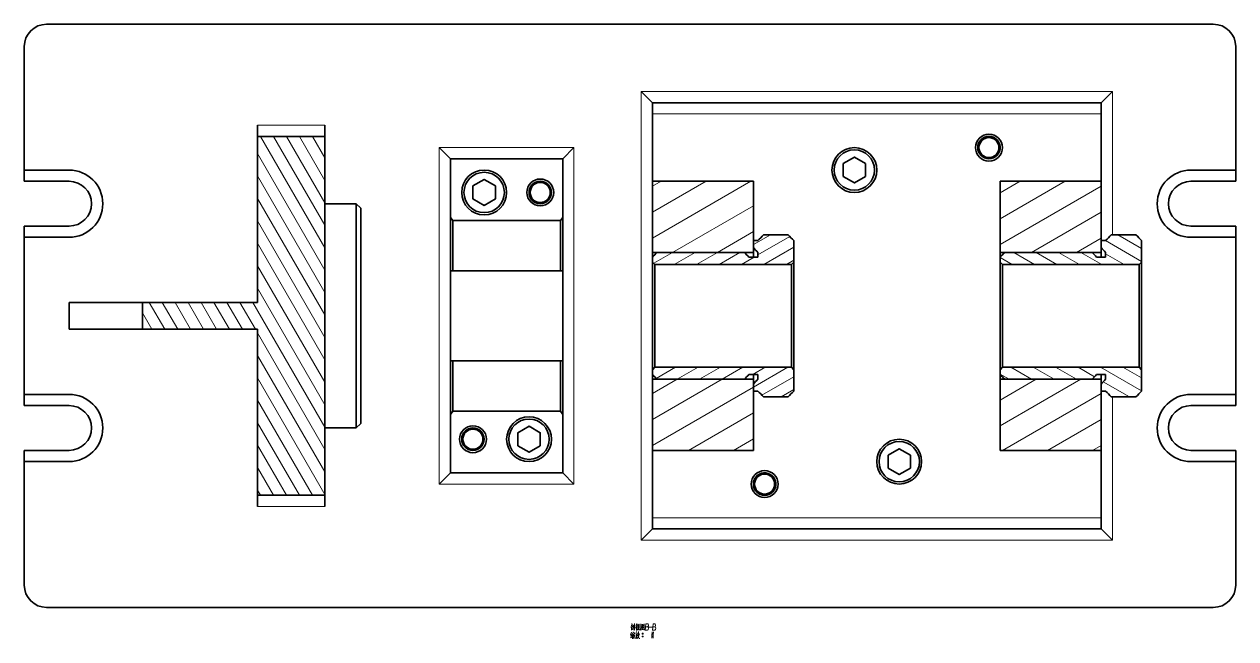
# Model space of a CAD drawing. Extents: x -272 to 1993, y 188 to 626.
# Drawn here: x 1453 to 1993, y 277 to 550 of the extents above; entities that cross this region are included whole.
import ezdxf

# ---------------------------------------------------------------- set-up
doc = ezdxf.new("R2010")
doc.units = 0

msp = doc.modelspace()

# ---------------------------------------------------------------- linework, layer by layer
at = {"color": 7, "lineweight": 35}
for p, q in [((1982.57, 550.5), (1462.57, 550.5)), ((1452.57, 540.5), (1452.57, 485.5)), ((1992.57, 540.5), (1992.57, 485.5)), ((1732.57, 515.5), (1932.57, 515.5)), ((1932.57, 515.5), (1732.57, 515.5)), ((1932.57, 515.5), (1932.57, 454.04)), ((1732.57, 480.5), (1732.57, 510.5)), ((1932.57, 480.5), (1932.57, 510.5)), ((1556.57, 426.5), (1556.57, 500.5)), ((1586.57, 500.5), (1556.57, 500.5)), ((1586.57, 500.5), (1586.57, 340.5)), ((1642.57, 490.5), (1692.57, 490.5)), ((1692.57, 490.5), (1642.57, 490.5)), ((1642.57, 490.5), (1642.57, 464.41)), ((1692.57, 490.5), (1692.57, 350.5)), ((1692.57, 490.5), (1692.57, 464.41)), ((1452.57, 485.5), (1472.57, 485.5)), ((1992.57, 485.5), (1972.57, 485.5)), ((1452.57, 480.5), (1472.57, 480.5)), ((1732.57, 480.5), (1732.57, 448.78)), ((1732.57, 480.5), (1777.57, 480.5)), ((1777.57, 480.5), (1777.57, 448.78)), ((1887.57, 480.5), (1932.57, 480.5)), ((1887.57, 480.5), (1887.57, 448.78)), ((1932.57, 480.5), (1932.57, 448.78)), ((1992.57, 480.5), (1972.57, 480.5)), ((1600.57, 370.5), (1600.57, 470.5)), ((1602.57, 372.5), (1602.57, 468.5)), ((1642.57, 464.41), (1642.57, 440.5)), ((1692.57, 464.41), (1692.57, 440.5)), ((1452.57, 460.5), (1472.57, 460.5)), ((1691.57, 463), (1643.57, 463)), ((1643.57, 463), (1643.57, 440.5)), ((1691.57, 463), (1691.57, 440.5)), ((1992.57, 460.5), (1972.57, 460.5)), ((1452.57, 455.5), (1472.57, 455.5)), ((1452.57, 455.5), (1452.57, 385.5)), ((1992.57, 455.5), (1972.57, 455.5)), ((1992.57, 455.5), (1992.57, 385.5)), ((1777.57, 448.78), (1732.57, 448.78)), ((1773.57, 448.78), (1734.57, 448.78)), ((1932.57, 448.78), (1887.57, 448.78)), ((1928.57, 448.78), (1889.57, 448.78)), ((1732.57, 444.5), (1732.57, 408.03)), ((1733.57, 443.41), (1733.57, 408.51)), ((1777.57, 443.41), (1733.57, 443.41)), ((1794.57, 443.41), (1794.57, 408.51)), ((1795.57, 444.5), (1795.57, 408.03)), ((1887.57, 444.5), (1887.57, 408.03)), ((1888.57, 443.41), (1888.57, 408.51)), ((1932.57, 443.41), (1888.57, 443.41)), ((1949.57, 443.41), (1949.57, 408.51)), ((1950.57, 444.5), (1950.57, 408.03)), ((1642.57, 440.5), (1642.57, 420.5)), ((1691.57, 440.5), (1643.57, 440.5)), ((1692.57, 440.5), (1692.57, 420.5)), ((1505.24, 426.5), (1472.57, 426.5)), ((1505.24, 426.5), (1556.57, 426.5)), ((1642.57, 400.5), (1642.57, 420.5)), ((1692.57, 400.5), (1692.57, 420.5)), ((1505.24, 414.5), (1472.57, 414.5)), ((1505.24, 414.5), (1556.57, 414.5)), ((1556.57, 340.5), (1556.57, 414.5)), ((1642.57, 376.59), (1642.57, 400.5)), ((1691.57, 400.5), (1643.57, 400.5)), ((1643.57, 378), (1643.57, 400.5)), ((1691.57, 378), (1691.57, 400.5)), ((1692.57, 376.59), (1692.57, 400.5)), ((1777.57, 397.59), (1733.57, 397.59)), ((1932.57, 397.59), (1888.57, 397.59)), ((1732.57, 392.22), (1732.57, 360.5)), ((1777.57, 392.22), (1732.57, 392.22)), ((1773.57, 392.22), (1734.57, 392.22)), ((1777.57, 392.22), (1777.57, 360.5)), ((1887.57, 392.22), (1887.57, 360.5)), ((1932.57, 392.22), (1887.57, 392.22)), ((1928.57, 392.22), (1889.57, 392.22)), ((1932.57, 392.22), (1932.57, 360.5)), ((1452.57, 385.5), (1472.57, 385.5)), ((1932.57, 386.96), (1932.57, 325.5)), ((1992.57, 385.5), (1972.57, 385.5)), ((1452.57, 380.5), (1472.57, 380.5)), ((1691.57, 378), (1643.57, 378)), ((1992.57, 380.5), (1972.57, 380.5)), ((1642.57, 350.5), (1642.57, 376.59)), ((1692.57, 350.5), (1692.57, 376.59)), ((1452.57, 360.5), (1472.57, 360.5)), ((1732.57, 360.5), (1732.57, 330.5)), ((1732.57, 360.5), (1777.57, 360.5)), ((1887.57, 360.5), (1932.57, 360.5)), ((1932.57, 360.5), (1932.57, 330.5)), ((1992.57, 360.5), (1972.57, 360.5)), ((1452.57, 355.5), (1472.57, 355.5)), ((1452.57, 355.5), (1452.57, 300.5)), ((1992.57, 355.5), (1972.57, 355.5)), ((1992.57, 355.5), (1992.57, 300.5)), ((1692.57, 350.5), (1642.57, 350.5)), ((1556.57, 340.5), (1586.57, 340.5)), ((1932.57, 325.5), (1732.57, 325.5)), ((1982.57, 290.5), (1462.57, 290.5))]:
    msp.add_line(p, q, dxfattribs=at)
at = {"color": 7, "lineweight": 13}
for p, q in [((1727.57, 520.5), (1727.57, 320.5)), ((1727.57, 520.5), (1937.57, 520.5)), ((1937.57, 520.5), (1937.57, 456.64)), ((1932.57, 510.5), (1732.57, 510.5)), ((1586.57, 505.5), (1556.57, 505.5)), ((1586.57, 450.89), (1557.93, 500.5)), ((1586.57, 460.89), (1563.7, 500.5)), ((1586.57, 470.89), (1569.48, 500.5)), ((1586.57, 480.89), (1575.25, 500.5)), ((1586.57, 440.89), (1556.57, 492.85)), ((1637.57, 495.5), (1637.57, 345.5)), ((1637.57, 495.5), (1697.57, 495.5)), ((1697.57, 495.5), (1697.57, 345.5)), ((1586.57, 430.89), (1556.57, 482.85)), ((1732.57, 455.14), (1776.49, 480.5)), ((1732.57, 466.69), (1756.49, 480.5)), ((1887.57, 463.8), (1916.49, 480.5)), ((1887.57, 452.25), (1932.57, 478.24)), ((1586.57, 420.89), (1556.57, 472.85)), ((1741.56, 448.78), (1777.57, 469.57)), ((1901.56, 448.78), (1932.57, 466.69)), ((1586.57, 410.89), (1556.57, 462.85)), ((1586.57, 400.89), (1556.57, 452.85)), ((1586.57, 390.89), (1556.57, 442.85)), ((1586.57, 380.89), (1556.57, 432.85)), ((1586.57, 370.89), (1554.47, 426.5)), ((1586.57, 360.89), (1556.57, 412.85)), ((1586.57, 350.89), (1556.57, 402.85)), ((1950.57, 387.01), (1932.26, 397.59)), ((1586.57, 340.89), (1556.57, 392.85)), ((1732.57, 374.31), (1763.58, 392.22)), ((1887.57, 371.43), (1923.58, 392.22)), ((1732.57, 362.76), (1777.57, 388.75)), ((1888.65, 360.5), (1932.57, 385.86)), ((1937.57, 384.36), (1937.57, 320.5)), ((1581.02, 340.5), (1556.57, 382.85)), ((1575.25, 340.5), (1556.57, 372.85)), ((1748.65, 360.5), (1777.57, 377.2)), ((1908.65, 360.5), (1932.57, 374.31)), ((1569.48, 340.5), (1556.57, 362.85)), ((1697.57, 345.5), (1637.57, 345.5)), ((1556.57, 335.5), (1586.57, 335.5)), ((1932.57, 330.5), (1732.57, 330.5)), ((1937.57, 320.5), (1727.57, 320.5))]:
    msp.add_line(p, q, dxfattribs=at)
at = {"color": 7, "lineweight": 35, "ltscale": 0.176777}
for p, q in [((1732.57, 515.5), (1727.57, 520.5)), ((1932.57, 515.5), (1937.57, 520.5)), ((1642.57, 490.5), (1637.57, 495.5)), ((1692.57, 490.5), (1697.57, 495.5)), ((1642.57, 350.5), (1637.57, 345.5)), ((1692.57, 350.5), (1697.57, 345.5)), ((1732.57, 325.5), (1727.57, 320.5)), ((1932.57, 325.5), (1937.57, 320.5))]:
    msp.add_line(p, q, dxfattribs=at)
at = {"color": 7, "lineweight": 35, "ltscale": 0.125}
for p, q in [((1732.57, 515.5), (1732.57, 510.5)), ((1932.57, 515.5), (1932.57, 510.5)), ((1556.57, 500.5), (1556.57, 505.5)), ((1586.57, 505.5), (1586.57, 500.5)), ((1452.57, 485.5), (1452.57, 480.5)), ((1992.57, 485.5), (1992.57, 480.5)), ((1452.57, 460.5), (1452.57, 455.5)), ((1992.57, 460.5), (1992.57, 455.5)), ((1452.57, 380.5), (1452.57, 385.5)), ((1992.57, 380.5), (1992.57, 385.5)), ((1452.57, 355.5), (1452.57, 360.5)), ((1992.57, 355.5), (1992.57, 360.5)), ((1556.57, 335.5), (1556.57, 340.5)), ((1586.57, 340.5), (1586.57, 335.5)), ((1732.57, 330.5), (1732.57, 325.5)), ((1932.57, 330.5), (1932.57, 325.5))]:
    msp.add_line(p, q, dxfattribs=at)
at = {"color": 7, "lineweight": 13, "ltscale": 0.27735}
msp.add_line((1586.57, 490.89), (1581.02, 500.5), dxfattribs=at)
at = {"color": 7, "lineweight": 35, "ltscale": 0.144338}
for p, q in [((1822.57, 491.27), (1817.57, 488.39)), ((1827.57, 488.39), (1822.57, 491.27)), ((1657.57, 481.27), (1652.57, 478.39)), ((1662.57, 478.39), (1657.57, 481.27)), ((1817.57, 482.61), (1822.57, 479.73)), ((1822.57, 479.73), (1827.57, 482.61)), ((1652.57, 472.61), (1657.57, 469.73)), ((1657.57, 469.73), (1662.57, 472.61)), ((1677.57, 371.27), (1672.57, 368.39)), ((1682.57, 368.39), (1677.57, 371.27)), ((1672.57, 362.61), (1677.57, 359.73)), ((1677.57, 359.73), (1682.57, 362.61)), ((1842.57, 361.27), (1837.57, 358.39)), ((1847.57, 358.39), (1842.57, 361.27)), ((1837.57, 352.61), (1842.57, 349.73)), ((1842.57, 349.73), (1847.57, 352.61))]:
    msp.add_line(p, q, dxfattribs=at)
at = {"color": 7, "lineweight": 35, "ltscale": 0.144337}
for p, q in [((1817.57, 488.39), (1817.57, 482.61)), ((1827.57, 482.61), (1827.57, 488.39)), ((1652.57, 478.39), (1652.57, 472.61)), ((1662.57, 472.61), (1662.57, 478.39)), ((1672.57, 368.39), (1672.57, 362.61)), ((1682.57, 362.61), (1682.57, 368.39)), ((1837.57, 358.39), (1837.57, 352.61)), ((1847.57, 352.61), (1847.57, 358.39))]:
    msp.add_line(p, q, dxfattribs=at)
at = {"color": 7, "lineweight": 13, "ltscale": 0.11325}
msp.add_line((1732.57, 478.24), (1736.49, 480.5), dxfattribs=at)
at = {"color": 7, "lineweight": 13, "ltscale": 0.257585}
msp.add_line((1887.57, 475.35), (1896.49, 480.5), dxfattribs=at)
at = {"color": 7, "lineweight": 35, "ltscale": 0.35}
for p, q in [((1586.57, 470.5), (1600.57, 470.5)), ((1600.57, 370.5), (1586.57, 370.5))]:
    msp.add_line(p, q, dxfattribs=at)
at = {"color": 7, "lineweight": 35, "ltscale": 0.070711}
for p, q in [((1602.57, 468.5), (1600.57, 470.5)), ((1602.57, 372.5), (1600.57, 370.5))]:
    msp.add_line(p, q, dxfattribs=at)
at = {"color": 7, "lineweight": 35, "ltscale": 0.043301}
for p, q in [((1643.57, 463), (1642.57, 464.41)), ((1691.57, 463), (1692.57, 464.41)), ((1642.57, 376.59), (1643.57, 378)), ((1691.57, 378), (1692.57, 376.59))]:
    msp.add_line(p, q, dxfattribs=at)
at = {"color": 7, "lineweight": 13, "ltscale": 0.462176}
msp.add_line((1761.56, 448.78), (1777.57, 458.03), dxfattribs=at)
at = {"color": 7, "lineweight": 13, "ltscale": 0.219392}
msp.add_line((1777.57, 452.25), (1785.17, 456.64), dxfattribs=at)
at = {"color": 7, "lineweight": 35, "ltscale": 0.05}
for p, q in [((1779.57, 454.04), (1777.57, 454.04)), ((1934.57, 454.04), (1932.57, 454.04)), ((1779.57, 386.96), (1777.57, 386.96)), ((1934.57, 386.96), (1932.57, 386.96))]:
    msp.add_line(p, q, dxfattribs=at)
at = {"color": 7, "lineweight": 35, "ltscale": 0.078591}
for p, q in [((1777.57, 454.04), (1777.57, 450.9)), ((1932.57, 454.04), (1932.57, 450.9)), ((1777.57, 390.1), (1777.57, 386.96)), ((1932.57, 390.1), (1932.57, 386.96))]:
    msp.add_line(p, q, dxfattribs=at)
at = {"color": 7, "lineweight": 13, "ltscale": 0.411373}
for p, q in [((1779.57, 447.64), (1793.82, 455.86)), ((1781.32, 385.14), (1795.57, 393.36))]:
    msp.add_line(p, q, dxfattribs=at)
at = {"color": 7, "lineweight": 35, "ltscale": 0.275}
for p, q in [((1793.07, 456.64), (1782.07, 456.64)), ((1948.07, 456.64), (1937.07, 456.64)), ((1793.07, 384.36), (1782.07, 384.36)), ((1948.07, 384.36), (1937.07, 384.36))]:
    msp.add_line(p, q, dxfattribs=at)
at = {"color": 7, "lineweight": 35, "ltscale": 0.238525}
for p, q in [((1795.57, 454.04), (1795.57, 444.5)), ((1950.57, 454.04), (1950.57, 444.5)), ((1795.57, 396.5), (1795.57, 386.96)), ((1950.57, 396.5), (1950.57, 386.96))]:
    msp.add_line(p, q, dxfattribs=at)
at = {"color": 7, "lineweight": 13, "ltscale": 0.317836}
msp.add_line((1921.56, 448.78), (1932.57, 455.14), dxfattribs=at)
at = {"color": 7, "lineweight": 13, "ltscale": 0.464615}
msp.add_line((1950.57, 444.75), (1934.48, 454.04), dxfattribs=at)
at = {"color": 7, "lineweight": 13, "ltscale": 0.305995}
msp.add_line((1950.57, 450.52), (1939.97, 456.64), dxfattribs=at)
at = {"color": 7, "lineweight": 35, "ltscale": 0.053272}
for p, q in [((1732.57, 448.78), (1732.57, 446.65)), ((1777.57, 448.78), (1777.57, 446.65)), ((1779.57, 448.78), (1779.57, 446.65)), ((1887.57, 448.78), (1887.57, 446.65)), ((1932.57, 448.78), (1932.57, 446.65)), ((1934.57, 448.78), (1934.57, 446.65)), ((1732.57, 394.35), (1732.57, 392.22)), ((1777.57, 394.35), (1777.57, 392.22)), ((1779.57, 394.35), (1779.57, 392.22)), ((1887.57, 394.35), (1887.57, 392.22)), ((1932.57, 394.35), (1932.57, 392.22)), ((1934.57, 394.35), (1934.57, 392.22))]:
    msp.add_line(p, q, dxfattribs=at)
at = {"color": 7, "lineweight": 13, "ltscale": 0.243782}
msp.add_line((1733.12, 443.91), (1741.56, 448.78), dxfattribs=at)
at = {"color": 7, "lineweight": 13, "ltscale": 0.268568}
for p, q in [((1742.26, 443.41), (1751.56, 448.78)), ((1752.26, 443.41), (1761.56, 448.78)), ((1762.26, 443.41), (1771.56, 448.78)), ((1743.58, 392.22), (1752.88, 397.59)), ((1753.58, 392.22), (1762.88, 397.59)), ((1763.58, 392.22), (1772.88, 397.59))]:
    msp.add_line(p, q, dxfattribs=at)
at = {"color": 7, "lineweight": 35, "ltscale": 0.1061}
for p, q in [((1777.57, 450.9), (1777.57, 446.65)), ((1932.57, 450.9), (1932.57, 446.65)), ((1777.57, 394.35), (1777.57, 390.1)), ((1932.57, 394.35), (1932.57, 390.1))]:
    msp.add_line(p, q, dxfattribs=at)
at = {"color": 7, "lineweight": 13, "ltscale": 0.384334}
msp.add_line((1782.26, 443.41), (1795.57, 451.1), dxfattribs=at)
at = {"color": 7, "lineweight": 13, "ltscale": 0.268571}
for p, q in [((1902.88, 443.41), (1893.58, 448.78)), ((1912.88, 443.41), (1903.58, 448.78)), ((1922.88, 443.41), (1913.58, 448.78)), ((1932.88, 443.41), (1923.58, 448.78)), ((1901.56, 392.22), (1892.26, 397.59)), ((1911.56, 392.22), (1902.26, 397.59)), ((1921.56, 392.22), (1912.26, 397.59))]:
    msp.add_line(p, q, dxfattribs=at)
at = {"color": 7, "lineweight": 13, "ltscale": 0.239996}
for p, q in [((1942.88, 443.41), (1934.57, 448.21)), ((1950.57, 392.79), (1942.26, 397.59))]:
    msp.add_line(p, q, dxfattribs=at)
at = {"color": 7, "lineweight": 35, "ltscale": 0.053835}
for p, q in [((1732.57, 446.65), (1732.57, 444.5)), ((1887.57, 446.65), (1887.57, 444.5)), ((1732.57, 396.5), (1732.57, 394.35)), ((1887.57, 396.5), (1887.57, 394.35))]:
    msp.add_line(p, q, dxfattribs=at)
at = {"color": 7, "lineweight": 35, "ltscale": 0.036928}
for p, q in [((1733.57, 443.41), (1732.57, 444.5)), ((1794.57, 443.41), (1795.57, 444.5)), ((1888.57, 443.41), (1887.57, 444.5)), ((1949.57, 443.41), (1950.57, 444.5)), ((1733.57, 397.59), (1732.57, 396.5)), ((1794.57, 397.59), (1795.57, 396.5)), ((1888.57, 397.59), (1887.57, 396.5)), ((1949.57, 397.59), (1950.57, 396.5))]:
    msp.add_line(p, q, dxfattribs=at)
at = {"color": 7, "lineweight": 13, "ltscale": 0.162024}
for p, q in [((1772.26, 443.41), (1777.87, 446.65)), ((1777.27, 394.35), (1782.88, 397.59))]:
    msp.add_line(p, q, dxfattribs=at)
at = {"color": 7, "lineweight": 35, "ltscale": 0.1}
for p, q in [((1779.57, 446.65), (1775.57, 446.65)), ((1934.57, 446.65), (1930.57, 446.65)), ((1779.57, 394.35), (1775.57, 394.35)), ((1934.57, 394.35), (1930.57, 394.35))]:
    msp.add_line(p, q, dxfattribs=at)
at = {"color": 7, "lineweight": 35, "ltscale": 0.425}
for p, q in [((1794.57, 443.41), (1777.57, 443.41)), ((1949.57, 443.41), (1932.57, 443.41)), ((1794.57, 397.59), (1777.57, 397.59)), ((1949.57, 397.59), (1932.57, 397.59))]:
    msp.add_line(p, q, dxfattribs=at)
at = {"color": 7, "lineweight": 13, "ltscale": 0.095659}
msp.add_line((1792.26, 443.41), (1795.57, 445.33), dxfattribs=at)
at = {"color": 7, "lineweight": 13, "ltscale": 0.153394}
msp.add_line((1892.88, 443.41), (1887.57, 446.48), dxfattribs=at)
at = {"color": 7, "lineweight": 35, "ltscale": 0.025}
for p, q in [((1643.57, 440.5), (1642.57, 440.5)), ((1691.57, 440.5), (1692.57, 440.5)), ((1643.57, 400.5), (1642.57, 400.5)), ((1691.57, 400.5), (1692.57, 400.5))]:
    msp.add_line(p, q, dxfattribs=at)
at = {"color": 7, "lineweight": 35, "ltscale": 0.3}
for p, q in [((1472.57, 426.5), (1472.57, 414.5)), ((1505.24, 414.5), (1505.24, 426.5))]:
    msp.add_line(p, q, dxfattribs=at)
at = {"color": 7, "lineweight": 13, "ltscale": 0.209746}
msp.add_line((1509.43, 414.5), (1505.24, 421.77), dxfattribs=at)
at = {"color": 7, "lineweight": 13, "ltscale": 0.346409}
for p, q in [((1515.21, 414.5), (1508.28, 426.5)), ((1526.75, 414.5), (1519.82, 426.5))]:
    msp.add_line(p, q, dxfattribs=at)
at = {"color": 7, "lineweight": 13, "ltscale": 0.34641}
for p, q in [((1520.98, 414.5), (1514.05, 426.5)), ((1532.53, 414.5), (1525.6, 426.5)), ((1538.3, 414.5), (1531.37, 426.5)), ((1544.07, 414.5), (1537.15, 426.5)), ((1549.85, 414.5), (1542.92, 426.5)), ((1555.62, 414.5), (1548.69, 426.5))]:
    msp.add_line(p, q, dxfattribs=at)
at = {"color": 7, "lineweight": 35, "ltscale": 0.288374}
for p, q in [((1732.57, 408.03), (1732.57, 396.5)), ((1795.57, 408.03), (1795.57, 396.5)), ((1887.57, 408.03), (1887.57, 396.5)), ((1950.57, 408.03), (1950.57, 396.5))]:
    msp.add_line(p, q, dxfattribs=at)
at = {"color": 7, "lineweight": 35, "ltscale": 0.273181}
for p, q in [((1733.57, 408.51), (1733.57, 397.59)), ((1794.57, 408.51), (1794.57, 397.59)), ((1888.57, 408.51), (1888.57, 397.59)), ((1949.57, 408.51), (1949.57, 397.59))]:
    msp.add_line(p, q, dxfattribs=at)
at = {"color": 7, "lineweight": 13, "ltscale": 0.250064}
msp.add_line((1734.22, 392.59), (1742.88, 397.59), dxfattribs=at)
at = {"color": 7, "lineweight": 13, "ltscale": 0.442069}
msp.add_line((1777.57, 388.75), (1792.88, 397.59), dxfattribs=at)
at = {"color": 7, "lineweight": 13, "ltscale": 0.115177}
msp.add_line((1891.56, 392.22), (1887.57, 394.52), dxfattribs=at)
at = {"color": 7, "lineweight": 13, "ltscale": 0.212637}
msp.add_line((1929.62, 393.33), (1922.26, 397.59), dxfattribs=at)
at = {"color": 7, "lineweight": 13, "ltscale": 0.317838}
msp.add_line((1732.57, 385.86), (1743.58, 392.22), dxfattribs=at)
at = {"color": 7, "lineweight": 13, "ltscale": 0.462173}
msp.add_line((1887.57, 382.97), (1903.58, 392.22), dxfattribs=at)
at = {"color": 7, "lineweight": 13, "ltscale": 0.336666}
msp.add_line((1945.17, 384.36), (1933.51, 391.09), dxfattribs=at)
at = {"color": 7, "lineweight": 13, "ltscale": 0.161657}
msp.add_line((1789.97, 384.36), (1795.57, 387.59), dxfattribs=at)
at = {"color": 7, "lineweight": 13, "ltscale": 0.257587}
msp.add_line((1768.65, 360.5), (1777.57, 365.65), dxfattribs=at)
at = {"color": 7, "lineweight": 13, "ltscale": 0.113247}
msp.add_line((1928.65, 360.5), (1932.57, 362.76), dxfattribs=at)
at = {"color": 7, "lineweight": 13, "ltscale": 0.356624}
msp.add_line((1563.7, 340.5), (1556.57, 352.85), dxfattribs=at)
at = {"color": 7, "lineweight": 13, "ltscale": 0.067949}
msp.add_line((1557.93, 340.5), (1556.57, 342.85), dxfattribs=at)
at = {"color": 7, "lineweight": 13}
for points in [[(1722.85, 281.75), (1724.11, 281.96)], [(1723.03, 282.59), (1724.01, 282.77)], [(1723.2, 281.58), (1723.2, 280.39)], [(1723.2, 281.33), (1723.8, 281.47)], [(1723.31, 282.48), (1723.38, 281.99)], [(1723.41, 283.33), (1723.59, 282.8)], [(1723.76, 282.55), (1723.62, 281.96)], [(1723.83, 281.58), (1723.8, 280.7)], [(1724.18, 281.08), (1724.18, 282.59)], [(1724.53, 283.33), (1724.53, 281.92), (1724.53, 280.49), (1724.5, 280.17), (1724.22, 280.6)], [(1725.62, 282.55), (1725.44, 282.07), (1724.95, 281.33)], [(1724.99, 282.35), (1725.55, 282.42)], [(1725.27, 283.22), (1725.55, 282.8)], [(1725.44, 282.07), (1725.44, 280.28)], [(1725.44, 281.89), (1725.76, 281.58)], [(1725.83, 280.56), (1726.07, 280.91)], [(1726.04, 283.18), (1726.04, 281.51)], [(1726.7, 283.01), (1726.04, 282.94)], [(1726.25, 281.54), (1726.07, 280.91)], [(1726.35, 282.59), (1726.25, 281.54)], [(1726.39, 280.56), (1726.39, 281.64)], [(1726.63, 281.43), (1726.7, 283.11)], [(1726.95, 281.08), (1726.95, 280.45)], [(1727.47, 283.22), (1727.47, 281.75), (1727.47, 280.24)], [(1727.47, 283.18), (1727.47, 281.79), (1727.47, 280.39)], [(1728.94, 283.05), (1727.47, 282.9)], [(1727.54, 281.3), (1728.03, 281.71)], [(1728.24, 282.77), (1727.68, 281.96)], [(1728, 282.2), (1728.7, 281.47)], [(1728, 281.12), (1728.35, 280.73)], [(1728.03, 282.42), (1728.49, 282.48)], [(1728.03, 281.71), (1728.24, 281.99)], [(1728.1, 281.51), (1728.35, 281.23)], [(1728.24, 281.99), (1728.59, 282.62)], [(1728.7, 281.47), (1728.87, 281.51)], [(1728.91, 280.42), (1728.91, 281.79), (1728.94, 283.18)], [(1729.29, 280.35), (1730.38, 280.35), (1730.62, 280.52), (1730.73, 280.7), (1730.83, 281.33), (1730.69, 281.64), (1730.34, 281.86), (1730.52, 281.99), (1730.76, 282.31), (1730.76, 282.73), (1730.62, 283.05), (1730.45, 283.15), (1729.68, 283.15), (1729.54, 281.75), (1729.4, 280.35)], [(1730.34, 281.86), (1729.54, 281.86)], [(1730.83, 281.75), (1732.51, 281.75)], [(1732.51, 280.35), (1733.6, 280.35), (1733.84, 280.52), (1733.95, 280.7), (1734.05, 281.33), (1733.91, 281.64), (1733.56, 281.86), (1733.74, 281.99), (1733.98, 282.31), (1733.98, 282.73), (1733.84, 283.05), (1733.67, 283.15), (1732.9, 283.15), (1732.76, 281.75), (1732.62, 280.35)], [(1733.56, 281.86), (1732.76, 281.86)], [(1722.78, 277.02), (1723.48, 277.41)], [(1723.24, 278.46), (1722.82, 278.32)], [(1723.31, 279.48), (1722.85, 278.39)], [(1722.89, 277.69), (1723.41, 277.86)], [(1723.38, 278.7), (1722.92, 277.69)], [(1723.87, 280.7), (1723.2, 280.56)], [(1723.69, 278.18), (1723.38, 277.69)], [(1723.62, 279.16), (1723.52, 278.6)], [(1723.62, 279.02), (1724.67, 279.16)], [(1723.87, 278.74), (1723.69, 278.18)], [(1723.73, 278.25), (1723.73, 276.54)], [(1723.94, 278.46), (1724.64, 278.57)], [(1724.01, 279.65), (1724.18, 279.26)], [(1724.01, 278.04), (1724.04, 276.64)], [(1724.01, 277.93), (1724.53, 278.01)], [(1724.04, 277.38), (1724.43, 277.45)], [(1724.5, 276.88), (1724.08, 276.82)], [(1724.25, 278.49), (1724.18, 277.93)], [(1724.57, 278.11), (1724.5, 276.71)], [(1724.71, 279.26), (1724.57, 278.81)], [(1725.48, 278.88), (1725.37, 277.97), (1725.27, 277.55), (1724.95, 276.67)], [(1724.99, 278.81), (1726.04, 278.95)], [(1725.79, 278.39), (1725.69, 277.55), (1725.55, 276.71), (1725.34, 276.99)], [(1725.41, 278.21), (1725.79, 278.29)], [(1725.48, 279.72), (1725.58, 279.16)], [(1725.55, 280.28), (1725.83, 280.56)], [(1726.18, 277.13), (1725.79, 276.6)], [(1726.18, 278.39), (1726, 277.83)], [(1726.11, 278.14), (1726.67, 276.71)], [(1726.32, 279.02), (1726.18, 278.39)], [(1726.46, 277.76), (1726.18, 277.13)], [(1726.25, 278.63), (1726.95, 278.77)], [(1726.39, 279.76), (1726.32, 279.02)], [(1726.53, 280.45), (1726.39, 280.56)], [(1726.67, 278.7), (1726.46, 277.76)], [(1726.95, 280.45), (1726.53, 280.45)], [(1726.67, 276.71), (1726.98, 276.71)], [(1727.47, 280.49), (1728.84, 280.6)], [(1728, 278.85), (1728.38, 278.85)], [(1728, 277.58), (1728.38, 277.58)], [(1728.03, 278.95), (1728.35, 278.95)], [(1728.03, 278.7), (1728.35, 278.7)], [(1728.03, 277.69), (1728.35, 277.69)], [(1728.03, 277.45), (1728.35, 277.45)], [(1728.91, 280.32), (1728.91, 280.42), (1728.84, 280.6)], [(1732.44, 279.58), (1732.34, 278.18), (1732.23, 276.78)], [(1732.44, 278.85), (1732.83, 278.85)], [(1732.44, 277.58), (1732.83, 277.58)], [(1732.48, 278.95), (1732.79, 278.95)], [(1732.48, 278.7), (1732.79, 278.7)], [(1732.48, 277.69), (1732.79, 277.69)], [(1732.48, 277.45), (1732.79, 277.45)], [(1733.04, 279.58), (1732.93, 278.18), (1732.83, 276.78)]]:
    msp.add_lwpolyline(points, dxfattribs=at)
for points in [[(1728.1, 278.63), (1728.28, 278.63), (1728.38, 278.74), (1728.38, 278.91), (1728.28, 279.02), (1728.1, 279.02), (1728, 278.91), (1728, 278.74)], [(1728.1, 277.38), (1728.28, 277.38), (1728.38, 277.48), (1728.38, 277.65), (1728.28, 277.76), (1728.1, 277.76), (1728, 277.65), (1728, 277.48)], [(1732.55, 278.63), (1732.72, 278.63), (1732.83, 278.74), (1732.83, 278.91), (1732.72, 279.02), (1732.55, 279.02), (1732.44, 278.91), (1732.44, 278.74)], [(1732.55, 277.38), (1732.72, 277.38), (1732.83, 277.48), (1732.83, 277.65), (1732.72, 277.76), (1732.55, 277.76), (1732.44, 277.65), (1732.44, 277.48)]]:
    msp.add_lwpolyline(points, close=True, dxfattribs=at)
at = {"color": 7, "lineweight": 35}
for centre, radius in [((1882.57, 495.5), 6), ((1882.57, 495.5), 5), ((1882.57, 495.5), 4.46), ((1822.57, 485.5), 10), ((1822.57, 485.5), 9), ((1657.57, 475.5), 10), ((1657.57, 475.5), 9), ((1682.57, 475.5), 6), ((1682.57, 475.5), 5), ((1682.57, 475.5), 4.46), ((1677.57, 365.5), 10), ((1677.57, 365.5), 9), ((1652.57, 365.5), 6), ((1652.57, 365.5), 5), ((1652.57, 365.5), 4.46), ((1842.57, 355.5), 10), ((1842.57, 355.5), 9), ((1782.57, 345.5), 6), ((1782.57, 345.5), 5), ((1782.57, 345.5), 4.46)]:
    msp.add_circle(centre, radius, dxfattribs=at)
for centre, radius, start, end in [((1462.57, 540.5), 10, 90, 180), ((1982.57, 540.5), 10, 0, 90), ((1882.57, 495.5), 5, 331.3521, 151.3521), ((1822.57, 485.5), 5.71, 148.8772, 151.1228), ((1822.57, 485.5), 5.71, 88.8772, 91.1228), ((1822.57, 485.5), 5.71, 28.8772, 31.1228), ((1472.57, 470.5), 15, 270, 90), ((1657.57, 475.5), 5.71, 88.8772, 91.1228), ((1822.57, 485.5), 5.71, 208.8772, 211.1228), ((1822.57, 485.5), 5.71, 328.8772, 331.1228), ((1972.57, 470.5), 15, 90, 270), ((1472.57, 470.5), 10, 270, 90), ((1657.57, 475.5), 5.71, 148.8772, 151.1228), ((1657.57, 475.5), 5.71, 28.8772, 31.1228), ((1822.57, 485.5), 5.71, 268.8772, 271.1228), ((1972.57, 470.5), 10, 90, 270), ((1657.57, 475.5), 5.71, 208.8772, 211.1228), ((1657.57, 475.5), 5.71, 328.8772, 331.1228), ((1657.57, 475.5), 5.71, 268.8772, 271.1228), ((2695.7, -424), 1268.95, 136.05317, 136.21607), ((879.45, -424), 1268.95, 43.78393, 43.94682), ((2850.7, -424), 1268.95, 136.05317, 136.21607), ((1034.45, -424), 1268.95, 43.78393, 43.94682), ((2191.53, 17.88), 628.08, 136.68079, 136.94738), ((1316.61, 17.88), 628.08, 43.05262, 43.31921), ((1214.62, -83.93), 776.5, 43.31805, 43.53273), ((2346.53, 17.88), 628.08, 136.68079, 136.94738), ((1471.61, 17.88), 628.08, 43.05262, 43.31921), ((1369.62, -83.93), 776.5, 43.31805, 43.53273), ((2191.53, 823.12), 628.08, 223.05262, 223.31921), ((1316.61, 823.12), 628.08, 316.68079, 316.94738), ((2346.53, 823.12), 628.08, 223.05262, 223.31921), ((1471.61, 823.12), 628.08, 316.68079, 316.94738), ((1214.62, 924.93), 776.5, 316.46727, 316.68195), ((1369.62, 924.93), 776.5, 316.46727, 316.68195), ((1472.57, 370.5), 15, 270, 90), ((2695.7, 1265), 1268.95, 223.78393, 223.94683), ((879.45, 1265), 1268.95, 316.05318, 316.21607), ((2850.7, 1265), 1268.95, 223.78393, 223.94683), ((1034.45, 1265), 1268.95, 316.05318, 316.21607), ((1972.57, 370.5), 15, 90, 270), ((1472.57, 370.5), 10, 270, 90), ((1972.57, 370.5), 10, 90, 270), ((1677.57, 365.5), 5.71, 148.8772, 151.1228), ((1677.57, 365.5), 5.71, 88.8772, 91.1228), ((1677.57, 365.5), 5.71, 28.8772, 31.1228), ((1677.57, 365.5), 5.71, 208.8772, 211.1228), ((1677.57, 365.5), 5.71, 328.8772, 331.1228), ((1677.57, 365.5), 5.71, 268.8772, 271.1228), ((1842.57, 355.5), 5.71, 148.8772, 151.1228), ((1842.57, 355.5), 5.71, 88.8772, 91.1228), ((1842.57, 355.5), 5.71, 28.8772, 31.1228), ((1842.57, 355.5), 5.71, 208.8772, 211.1228), ((1842.57, 355.5), 5.71, 328.8772, 331.1228), ((1782.57, 345.5), 5, 331.3521, 151.3521), ((1842.57, 355.5), 5.71, 268.8772, 271.1228), ((1462.57, 300.5), 10, 180, 270), ((1982.57, 300.5), 10, 270, 360)]:
    msp.add_arc(centre, radius, start, end, dxfattribs=at)

doc.saveas('drawing.dxf')
